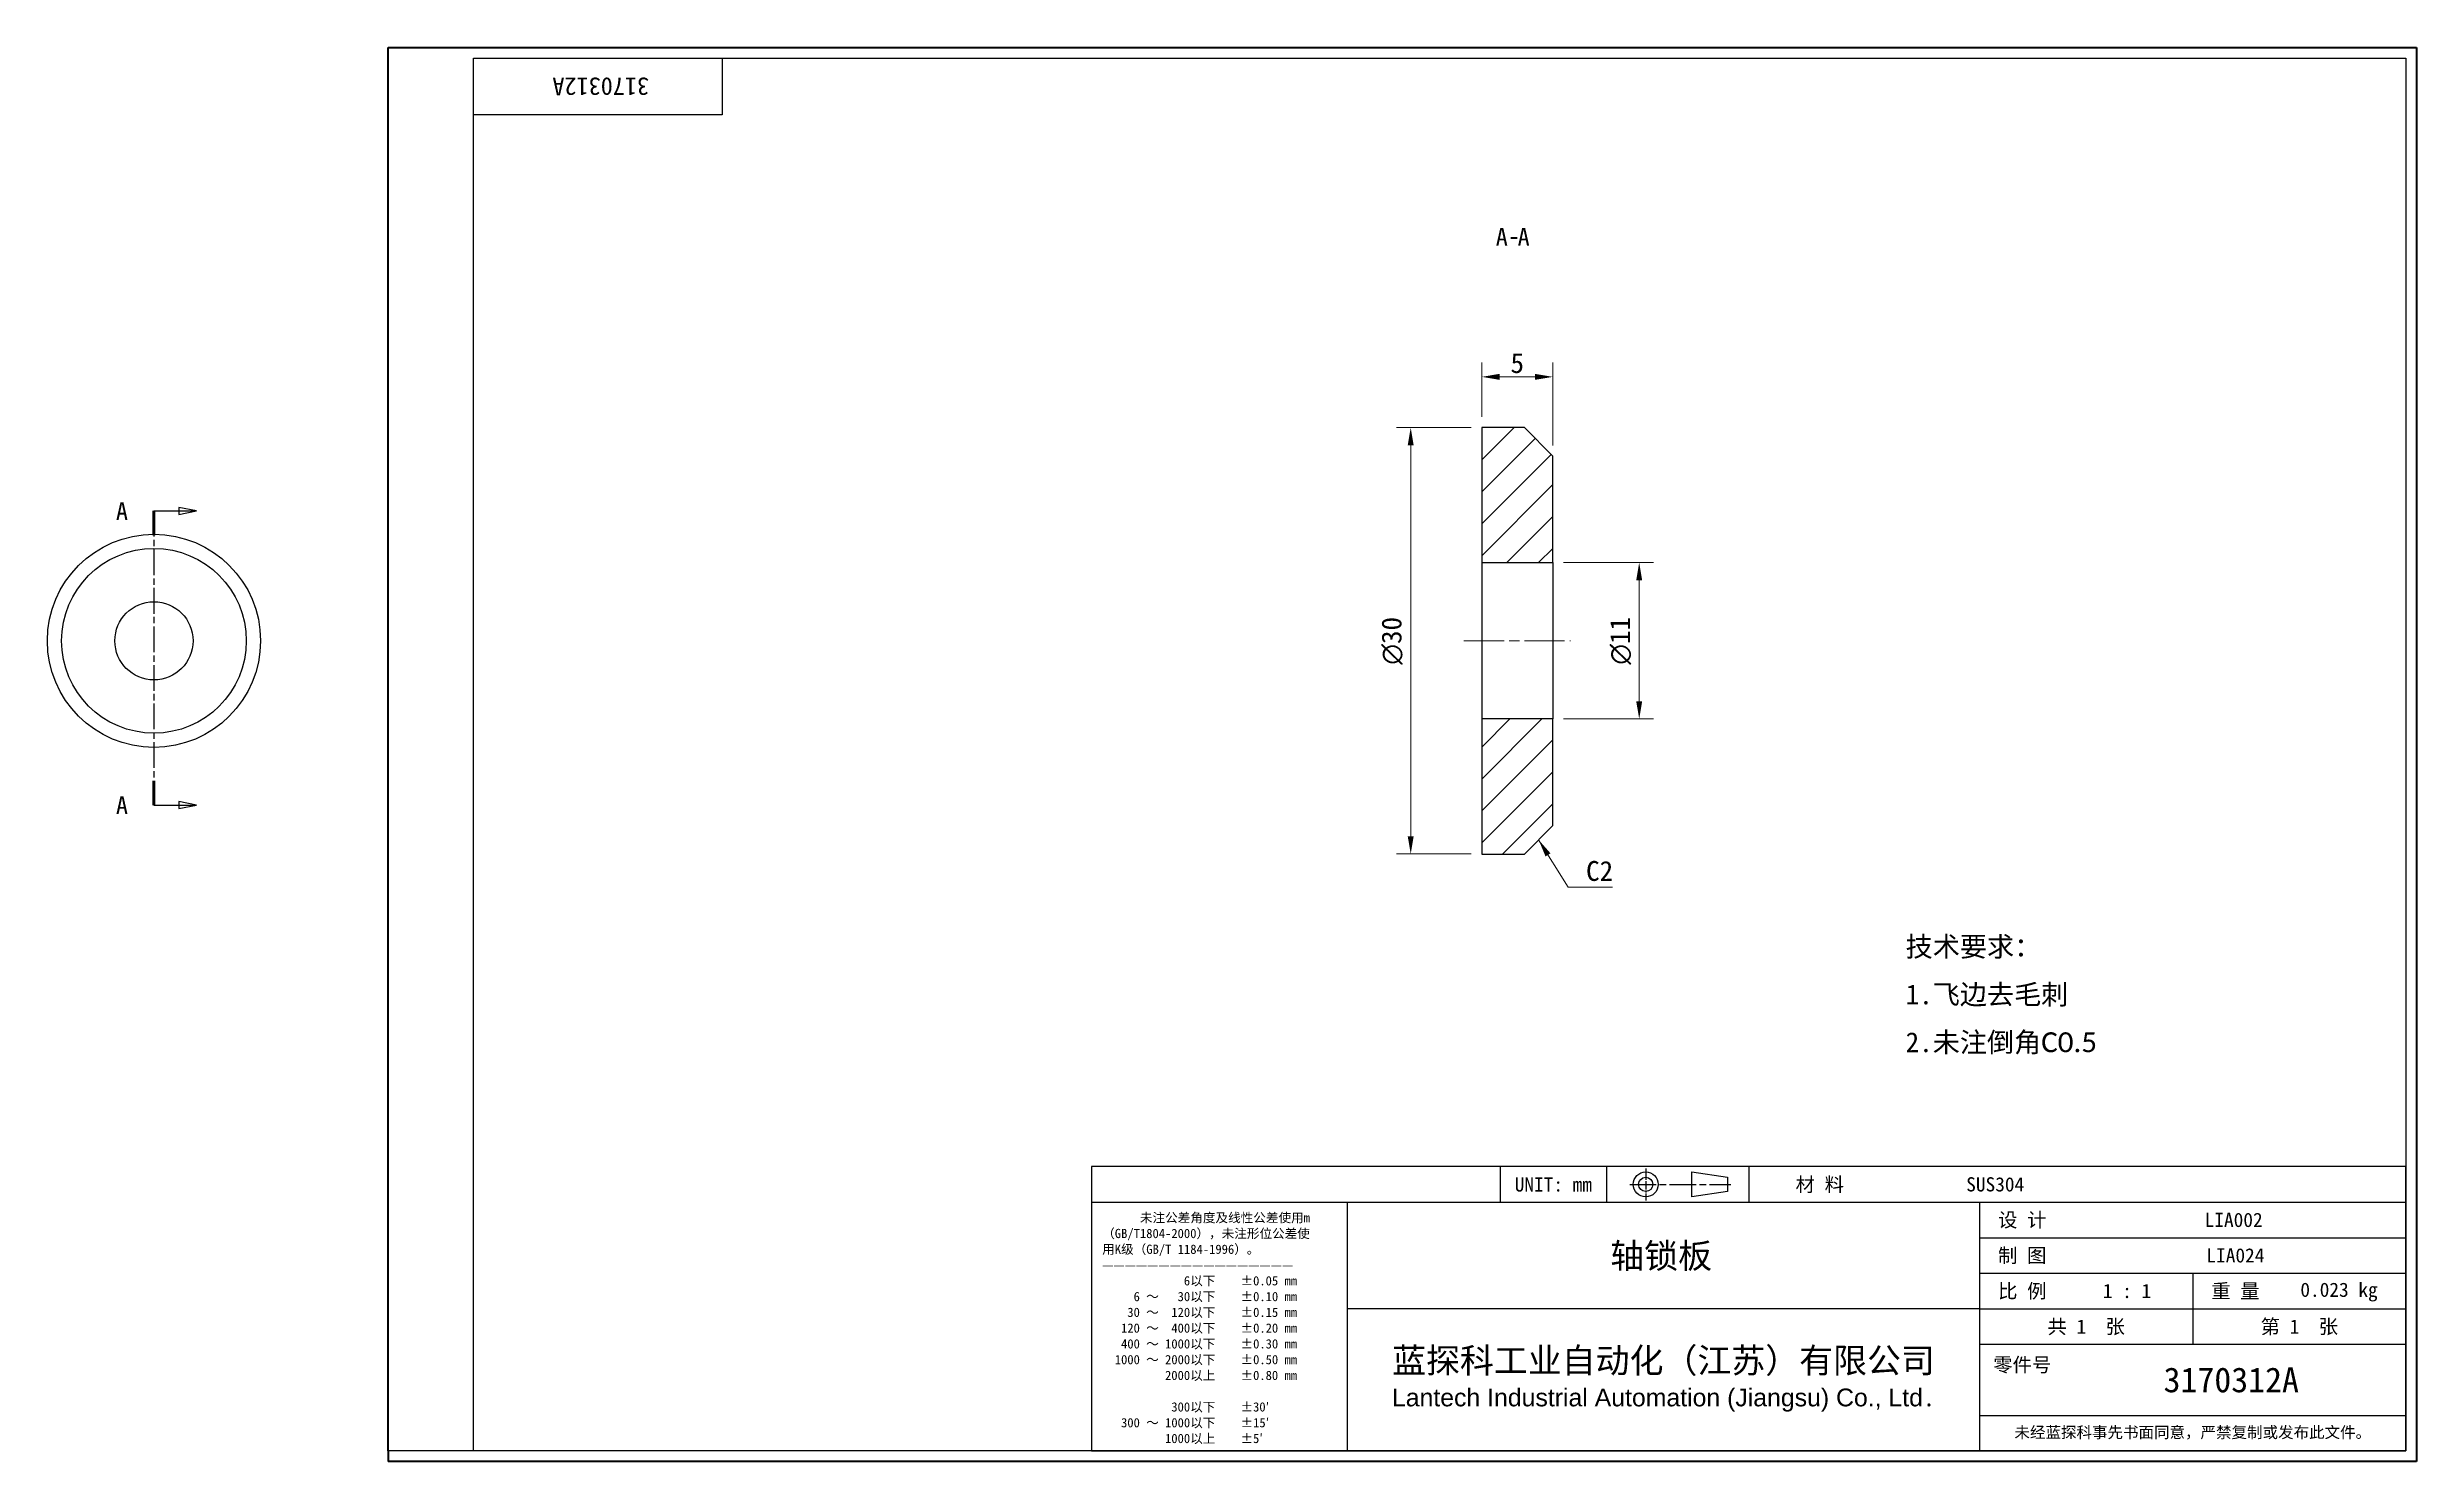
# Model space of a CAD drawing. Header units: millimetres. Extents: x -42 to 292, y 5 to 205.
import ezdxf
from ezdxf.enums import TextEntityAlignment as Align

# ---------------------------------------------------------------- set-up
doc = ezdxf.new("R2010")
doc.units = ezdxf.units.MM
doc.linetypes.add('CHAIN', pattern=[0.3543, 0.2362, -0.0295, 0.0591, -0.0295])
for name, color, linetype, lineweight in [('1', 7, 'Continuous', 18), ('剖面线 (ISO)', 7, 'Continuous', 18), ('可见 (ISO)', 7, 'Continuous', 25), ('图框 (ISO)', 7, 'Continuous', 35), ('标题 (ISO)', 7, 'Continuous', 25)]:
    doc.layers.add(name, color=color, linetype=linetype, lineweight=lineweight)
for name, color, linetype, lineweight, true_color in [('中心线 (ISO)', 1, 'CHAIN', 18, 0xff0000), ('剖切线 (ISO)', 7, 'CHAIN', 25, 0x008000), ('尺寸 (ISO)', 7, 'Continuous', 18, 0x008000), ('符号 (ISO)', 7, 'Continuous', 18, 0x008000)]:
    doc.layers.add(name, color=color, linetype=linetype, lineweight=lineweight, true_color=true_color)
doc.styles.add('HZ_33', font='simfang.ttf')
doc.styles.add('文本样式164', font='SimSun.ttf')
doc.styles.add('文本样式165', font='SimSun.ttf')
doc.styles.add('文本样式179', font='calibri.ttf')
doc.styles.add('文本样式74', font='SimSun.ttf')
doc.styles.add('最新国标', font='simfang.ttf')
doc.styles.add('注释文本 (ISO)', font='simfang.ttf')
doc.dimstyles.new('默认 (GB)', dxfattribs={"dimtxt": 2.8, "dimasz": 2.5, "dimexe": 2, "dimexo": 1.5, "dimgap": 0.5, "dimtad": 1, "dimtoh": 1, "dimdsep": 46, "dimtxsty": '最新国标', "dimcen": 0.09, "dimdle": 10, "dimclrd": 256, "dimclre": 256, "dimclrt": 256, "dimaunit": 1, "dimadec": 3, "dimazin": 2, "dimtfac": 0.535714, "dimtdec": 3, "dimtmove": 0, "dimatfit": 3, "dimfxl": 0, "dimtolj": 1, "dimlwd": -1, "dimlwe": -1, "dimarcsym": 0})
doc.dimstyles.new('默认 (GB)$7', dxfattribs={"dimtxt": 2.8, "dimasz": 2.5, "dimexe": 2, "dimexo": 1.5, "dimgap": 0.5, "dimtad": 1, "dimtoh": 1, "dimdsep": 46, "dimtxsty": '最新国标', "dimcen": 0.09, "dimdle": 10, "dimclrd": 256, "dimclre": 256, "dimclrt": 256, "dimaunit": 1, "dimadec": 3, "dimazin": 2, "dimtfac": 0.535714, "dimtdec": 3, "dimtmove": 0, "dimatfit": 3, "dimfxl": 0, "dimtolj": 1, "dimlwd": -1, "dimlwe": -1, "dimarcsym": 0})
pattern_1 = [(45, (0, 0), (-2.245064, 2.245064), [])]

# ---------------------------------------------------------------- blocks, each defined once
blk = doc.blocks.new('图框 最新国标')
at = {"layer": '图框 (ISO)'}
for p, q in [((6, 7), (6, 204.5)), ((6, 204.5), (291.5, 204.5)), ((291.5, 204.5), (291.5, 5.5)), ((6, 7), (6, 5.5)), ((6, 7), (6, 5.5)), ((291.5, 5.5), (6, 5.5))]:
    blk.add_line(p, q, dxfattribs=at)
at = {"layer": '图框 (ISO)', "color": 7, "linetype": 'Continuous', "lineweight": 25}
for p, q in [((18, 203), (290, 203)), ((18, 7), (18, 203)), ((18, 203), (290, 203)), ((53, 203), (53, 195)), ((290, 203), (290, 7)), ((290, 203), (290, 7)), ((53, 195), (18, 195)), ((290, 7), (6, 7)), ((290, 7), (18, 7))]:
    blk.add_line(p, q, dxfattribs=at)
at = {"layer": '图框 (ISO)', "style": '文本样式74'}
blk.add_attdef('零件代号_001', (42.72, 200.25), '', height=2.5, rotation=180, dxfattribs=at)
blk = doc.blocks.new('标题栏 最新国标')
at = {"layer": '标题 (ISO)'}
for p, q in [((381.98, -183.84), (196.98, -183.84)), ((196.98, -183.84), (196.98, -223.84)), ((254.48, -183.84), (254.48, -188.84)), ((269.48, -183.84), (269.48, -188.84)), ((281.48, -188.09), (281.48, -184.59)), ((281.48, -184.59), (286.48, -185.34)), ((286.48, -185.34), (286.48, -187.34)), ((289.48, -183.84), (289.48, -188.84)), ((381.98, -223.84), (381.98, -183.84)), ((383.48, -183.84), (383.48, -225.34)), ((196.98, -188.84), (381.98, -188.84)), ((232.98, -188.84), (232.98, -223.84)), ((286.48, -187.34), (281.48, -188.09)), ((321.98, -188.84), (321.98, -223.84)), ((321.98, -193.84), (381.98, -193.84)), ((321.98, -198.84), (381.98, -198.84)), ((351.98, -198.84), (351.98, -208.84)), ((321.98, -203.84), (232.98, -203.84)), ((321.98, -203.84), (381.98, -203.84)), ((321.98, -208.84), (381.98, -208.84)), ((321.98, -218.84), (381.98, -218.84)), ((196.98, -223.84), (381.98, -223.84)), ((383.48, -225.34), (196.98, -225.34))]:
    blk.add_line(p, q, dxfattribs=at)
at = {"layer": '标题 (ISO)', "linetype": 'CHAIN', "ltscale": 15.834605}
blk.add_line((272.73, -186.34), (286.98, -186.34), dxfattribs=at)
at = {"layer": '标题 (ISO)', "linetype": 'CHAIN', "ltscale": 5.000333}
blk.add_line((274.98, -184.09), (274.98, -188.59), dxfattribs=at)
at = {"layer": '标题 (ISO)'}
for radius in [1.75, 1]:
    blk.add_circle((274.98, -186.34), radius, dxfattribs=at)
at = {"layer": '1', "style": '文本样式164'}
for s, p in [('UNIT: mm', (261.98, -186.34)), ('材 料', (299.48, -186.34)), ('设 计', (327.98, -191.34)), ('制 图', (327.98, -196.34)), ('比 例', (327.98, -201.34)), ('重 量', (357.98, -201.34)), ('共 1  张', (336.98, -206.34)), ('第 1  张', (366.98, -206.34))]:
    blk.add_text(s, height=2, dxfattribs=at).set_placement(p, align=Align.MIDDLE_CENTER)
at = {"layer": '标题 (ISO)', "style": '注释文本 (ISO)'}
for s, insert, char_height, attachment_point, line_spacing_factor in [('\\fSimSun|b0|i0;{\\H1.3000;      未注公差角度及线性公差使用m\\P}\\fSimSun|b0|i0;{\\H1.3000;（GB/T1804-2000），未注形位公差使\\P}\\fSimSun|b0|i0;{\\H1.3000;用K级（GB/T 1184-1996）。\\P}\\fSimSun|b0|i0;{\\H1.3000;—————————————————\\P}\\fSimSun|b0|i0;{\\H1.3000;             6以下    ±0.05 mm\\P}\\fSimSun|b0|i0;{\\H1.3000;     6 ～   30以下    ±0.10 mm\\P}\\fSimSun|b0|i0;{\\H1.3000;    30 ～  120以下    ±0.15 mm\\P}\\fSimSun|b0|i0;{\\H1.3000;   120 ～  400以下    ±0.20 mm\\P}\\fSimSun|b0|i0;{\\H1.3000;   400 ～ 1000以下    ±0.30 mm\\P}\\fSimSun|b0|i0;{\\H1.3000;  1000 ～ 2000以下    ±0.50 mm\\P}\\fSimSun|b0|i0;{\\H1.3000;          2000以上    ±0.80 mm\\P}\\fSimSun|b0|i0;{\\H1.3000;\\P}\\fSimSun|b0|i0;{\\H1.3000;           300以下    ±30′\\P}\\fSimSun|b0|i0;{\\H1.3000;   300 ～ 1000以下    ±15′\\P}\\fSimSun|b0|i0;{\\H1.3000;          1000以上    ±5′}', (198.48, -206.63), 1.3, 4, 1.023913), ('{\\fMicrosoft YaHei|b0|i0|c134|p34;\\H1.75x;蓝探科工业自动化（江苏）有限公司\\P\\fArial|b0|i0|c0|p34;\\H0.71429x;Lantech Industrial Automation (Jiangsu) Co., Ltd\\fFangSong|b0|i0|c134|p49;.\\H1.15195x; }', (277.48, -213.84), 2, 5, 0.978695)]:
    blk.add_mtext(s, dxfattribs=dict(at, insert=insert, char_height=char_height, attachment_point=attachment_point, line_spacing_factor=line_spacing_factor))
at = {"layer": '标题 (ISO)', "attachment_point": 5, "style": '注释文本 (ISO)'}
for s, insert, char_height in [('\\fFangSong|b0|i0;LIA024', (357.98, -196.34), 2), ('\\fFangSong|b0|i0;零件号', (327.98, -211.84), 2), ('\\fSimSun|b0|i0;{\\H1.6000;未经蓝探科事先书面同意，严禁复制或发布此文件。}', (351.98, -221.34), 1.6)]:
    blk.add_mtext(s, dxfattribs=dict(at, insert=insert, char_height=char_height))
at = {"layer": '标题 (ISO)'}
for tag, p, height, style in [('材料_001', (320.09, -187.33), 2, '注释文本 (ISO)'), ('设计人_001', (353.65, -192.33), 2, '注释文本 (ISO)'), ('库存编号_001', (269.99, -198.13), 3.5, '文本样式165'), ('视图比例_001', (339.32, -202.33), 2, '注释文本 (ISO)'), ('质量\\P3;_001', (367.12, -202.16), 2, '注释文本 (ISO)'), ('零件代号_001', (347.87, -215.59), 3.5, '文本样式165')]:
    blk.add_attdef(tag, p, '', height=height, dxfattribs=dict(at, style=style))
blk = doc.blocks.new('二维转换剖视图0')
at = {"layer": '剖切线 (ISO)', "linetype": 'CHAIN', "ltscale": 15.308673}
blk.add_line((-26.97, 139.28), (-26.97, 97.89), dxfattribs=at)
at = {"layer": '剖切线 (ISO)', "linetype": 'Continuous', "lineweight": 50}
for p, q in [((-26.97, 139.28), (-26.97, 135.86)), ((-26.97, 101.31), (-26.97, 97.89))]:
    blk.add_line(p, q, dxfattribs=at)
at = {"layer": '剖切线 (ISO)', "linetype": 'Continuous'}
for p, q in [((-26.97, 139.28), (-23.47, 139.28)), ((-20.97, 139.28), (-23.47, 139.78)), ((-23.47, 139.78), (-23.47, 138.78)), ((-23.47, 139.28), (-20.97, 139.28)), ((-23.47, 138.78), (-20.97, 139.28)), ((-26.97, 97.89), (-23.47, 97.89)), ((-20.97, 97.89), (-23.47, 98.39)), ((-23.47, 98.39), (-23.47, 97.39)), ((-23.47, 97.89), (-20.97, 97.89)), ((-23.47, 97.39), (-20.97, 97.89))]:
    blk.add_line(p, q, dxfattribs=at)
at = {"layer": '剖切线 (ISO)', "linetype": 'Continuous', "flags": 128}
for points in [[(-23.47, 138.78), (-20.97, 139.28), (-23.47, 139.78), (-23.47, 138.78)], [(-23.47, 97.39), (-20.97, 97.89), (-23.47, 98.39), (-23.47, 97.39)]]:
    blk.add_lwpolyline(points, dxfattribs=at)
at = {"layer": '剖切线 (ISO)'}
for points in [[(-23.47, 138.78), (-20.97, 139.28), (-23.47, 139.78), (-23.47, 138.78)], [(-23.47, 97.39), (-20.97, 97.89), (-23.47, 98.39), (-23.47, 97.39)]]:
    blk.add_solid(points, dxfattribs=at)
at = {"layer": '剖切线 (ISO)', "char_height": 2.5, "attachment_point": 7, "style": 'HZ_33'}
for insert in [(-32.32, 138), (-32.32, 96.61)]:
    blk.add_mtext('A', dxfattribs=dict(at, insert=insert))
blk = doc.blocks.new('*D6')
at = {"layer": 'Defpoints', "color": 0, "transparency": 16777216}
for p in [(159.92, 151), (149.92, 91), (159.92, 91)]:
    blk.add_point(p, dxfattribs=at)
at = {"layer": '尺寸 (ISO)', "color": 116, "true_color": 0x00803f, "transparency": 16777216}
for p, q in [((158.42, 151), (147.92, 151)), ((149.92, 148.5), (149.92, 93.5)), ((158.42, 91), (147.92, 91))]:
    blk.add_line(p, q, dxfattribs=at)
for points in [[(149.5, 148.5), (150.34, 148.5), (149.92, 151)], [(149.5, 93.5), (150.34, 93.5), (149.92, 91)]]:
    blk.add_solid(points, dxfattribs=at)
at = {"layer": '尺寸 (ISO)', "transparency": 16777216, "insert": (147.31, 121), "char_height": 2.8, "attachment_point": 5, "rotation": 90, "style": '最新国标'}
blk.add_mtext('\\A1;\\fAIGDT|b0|i0;n\\fFangSong|b0|i0;30', dxfattribs=at)
blk = doc.blocks.new('*D7')
at = {"layer": 'Defpoints', "color": 0, "transparency": 16777216}
for p in [(169.92, 132), (182.08, 132), (169.92, 110)]:
    blk.add_point(p, dxfattribs=at)
at = {"layer": '尺寸 (ISO)', "color": 116, "true_color": 0x00803f, "transparency": 16777216}
for p, q in [((171.42, 132), (184.08, 132)), ((182.08, 112.5), (182.08, 129.5)), ((171.42, 110), (184.08, 110))]:
    blk.add_line(p, q, dxfattribs=at)
for points in [[(181.66, 129.5), (182.5, 129.5), (182.08, 132)], [(181.66, 112.5), (182.5, 112.5), (182.08, 110)]]:
    blk.add_solid(points, dxfattribs=at)
at = {"layer": '尺寸 (ISO)', "transparency": 16777216, "insert": (179.47, 121), "char_height": 2.8, "attachment_point": 5, "rotation": 90, "style": '最新国标'}
blk.add_mtext('\\A1;{\\fAIGDT|b0|i0;\\ln}\\fFangSong|b0|i0;11', dxfattribs=at)
blk = doc.blocks.new('*D8')
at = {"layer": 'Defpoints', "color": 0, "transparency": 16777216}
for p in [(169.92, 158.14), (159.92, 151), (169.92, 147)]:
    blk.add_point(p, dxfattribs=at)
at = {"layer": '尺寸 (ISO)', "color": 116, "true_color": 0x00803f, "transparency": 16777216}
for p, q in [((159.92, 152.5), (159.92, 160.14)), ((169.92, 148.5), (169.92, 160.14)), ((162.42, 158.14), (167.42, 158.14))]:
    blk.add_line(p, q, dxfattribs=at)
for points in [[(162.42, 158.56), (162.42, 157.72), (159.92, 158.14)], [(167.42, 158.56), (167.42, 157.72), (169.92, 158.14)]]:
    blk.add_solid(points, dxfattribs=at)
at = {"layer": '尺寸 (ISO)', "transparency": 16777216, "insert": (164.92, 160.06), "char_height": 2.8, "attachment_point": 5, "style": '最新国标'}
blk.add_mtext('\\A1;5', dxfattribs=at)

msp = doc.modelspace()

# ---------------------------------------------------------------- hatches: boundary and pattern name
at = {"layer": '剖面线 (ISO)'}
h = msp.add_hatch(dxfattribs=at)
h.set_pattern_fill('ANSI31', color=256, scale=25.4, style=0)
h.set_pattern_definition(pattern_1)
h.paths.add_polyline_path([(169.919, 146.998), (165.919, 150.998), (159.919, 150.998), (159.919, 131.998), (169.919, 131.998)])
h = msp.add_hatch(dxfattribs=at)
h.set_pattern_fill('ANSI31', color=256, scale=25.4, style=0)
h.set_pattern_definition(pattern_1)
h.paths.add_polyline_path([(165.919, 90.998), (169.919, 94.998), (169.919, 109.998), (159.919, 109.998), (159.919, 90.998)])

# ---------------------------------------------------------------- linework, layer by layer
at = {"layer": '中心线 (ISO)', "ltscale": 23.990969}
msp.add_line((157.419, 120.998), (172.419, 120.998), dxfattribs=at)
at = {"layer": '可见 (ISO)'}
for p, q in [((165.919, 150.998), (159.919, 150.998)), ((159.919, 150.998), (159.919, 131.998)), ((169.919, 146.998), (165.919, 150.998)), ((169.919, 131.998), (169.919, 146.998)), ((159.919, 131.998), (169.919, 131.998)), ((159.919, 131.998), (159.919, 109.998)), ((169.919, 131.998), (169.919, 109.998)), ((169.919, 109.998), (159.919, 109.998)), ((159.919, 109.998), (159.919, 90.998)), ((169.919, 94.998), (169.919, 109.998)), ((165.919, 90.998), (169.919, 94.998)), ((159.919, 90.998), (165.919, 90.998))]:
    msp.add_line(p, q, dxfattribs=at)
for radius in [15, 13, 5.5]:
    msp.add_circle((-26.967, 120.998), radius, dxfattribs=at)

# ---------------------------------------------------------------- block references
for name, p, values in [('图框 最新国标', (0, 0), {'零件代号_001': '3170312A'}), ('标题栏 最新国标', (-91.983, 230.844), {'零件代号_001': '3170312A', '库存编号_001': '轴锁板', '质量\\P3;_001': '0.023 kg', '视图比例_001': '1 : 1', '设计人_001': 'LIA002', '材料_001': 'SUS304'})]:
    msp.add_blockref(name, p).add_auto_attribs(values)
at = {"layer": '剖切线 (ISO)'}
msp.add_blockref('二维转换剖视图0', (0, 0), dxfattribs=at)

# ---------------------------------------------------------------- texts
at = {"layer": '符号 (ISO)'}
for s, insert, char_height, attachment_point, style in [('A', (161.888, 176.587), 2.5, 7, 'HZ_33'), ('-', (163.857, 176.587), 2.5, 7, '文本样式179'), ('A', (164.966, 176.587), 2.5, 7, 'HZ_33'), ('C2', (174.598, 90.013), 2.8, 1, '最新国标')]:
    msp.add_mtext(s, dxfattribs=dict(at, insert=insert, char_height=char_height, attachment_point=attachment_point, style=style))
at = {"layer": '符号 (ISO)', "insert": (219.576, 71.068), "char_height": 2.8, "width": 28.89634, "attachment_point": 4, "line_spacing_factor": 1.441304, "style": '注释文本 (ISO)'}
msp.add_mtext('\\fFangSong|b0|i0;{\\H2.8000;技术要求：\\P}\\fFangSong|b0|i0;{\\H2.8000;1.飞边去毛刺\\P}\\fFangSong|b0|i0;{\\H2.8000;2.未注倒角}\\fCalibri|b0|i0;{\\H2.8000;C0.5}', dxfattribs=at)

# ---------------------------------------------------------------- dimensions: what is measured, and where the dimension line sits
at = {"layer": '尺寸 (ISO)', "color": 116, "true_color": 0x00803f}
dim = msp.add_linear_dim(base=(169.919, 158.14), p1=(159.919, 150.998), p2=(169.919, 146.998), angle=180, dimstyle='默认 (GB)', override={"dimgap": 0.5, "dimtoh": 0, "dimdec": 2, "dimlfac": 0.5, "dimtol": 0, "dimlim": 0, "dimtp": 0, "dimtm": 0, "dimtdec": 3, "dimtofl": 0, "dimatfit": 1}, dxfattribs=at)
dim.commit()
dim.dimension.update_dxf_attribs({"geometry": '*D8', "text_midpoint": (164.919, 158.14), "dimtype": 160})
for base, p1, p2, text, picture, middle in [((149.919, 90.998), (159.919, 150.998), (159.919, 90.998), '\\fAIGDT|b0|i0;n\\fFangSong|b0|i0;<>', '*D6', (149.919, 120.998)), ((182.081, 131.998), (169.919, 109.998), (169.919, 131.998), '{\\fAIGDT|b0|i0;\\ln}\\fFangSong|b0|i0;<>', '*D7', (182.081, 120.998))]:
    dim = msp.add_linear_dim(base=base, p1=p1, p2=p2, angle=90, text=text, dimstyle='默认 (GB)', override={"dimgap": 0.5, "dimtoh": 0, "dimdec": 2, "dimlfac": 0.5, "dimtol": 0, "dimlim": 0, "dimtp": 0, "dimtm": 0, "dimtdec": 3, "dimtofl": 0, "dimatfit": 1}, dxfattribs=at)
    dim.commit()
    dim.dimension.update_dxf_attribs({"geometry": picture, "text_midpoint": middle, "dimtype": 160})

# ---------------------------------------------------------------- leaders
at = {"layer": '符号 (ISO)', "color": 116, "true_color": 0x00803f, "annotation_type": 0, "has_hookline": 1, "hookline_direction": 0, "text_width": 3.712}
msp.add_leader([(167.919, 92.998), (172.098, 86.313), (174.598, 86.313)], dimstyle='默认 (GB)$7', override={"dimgap": 0, "dimtad": 1}, dxfattribs=at)

doc.saveas('drawing.dxf')
